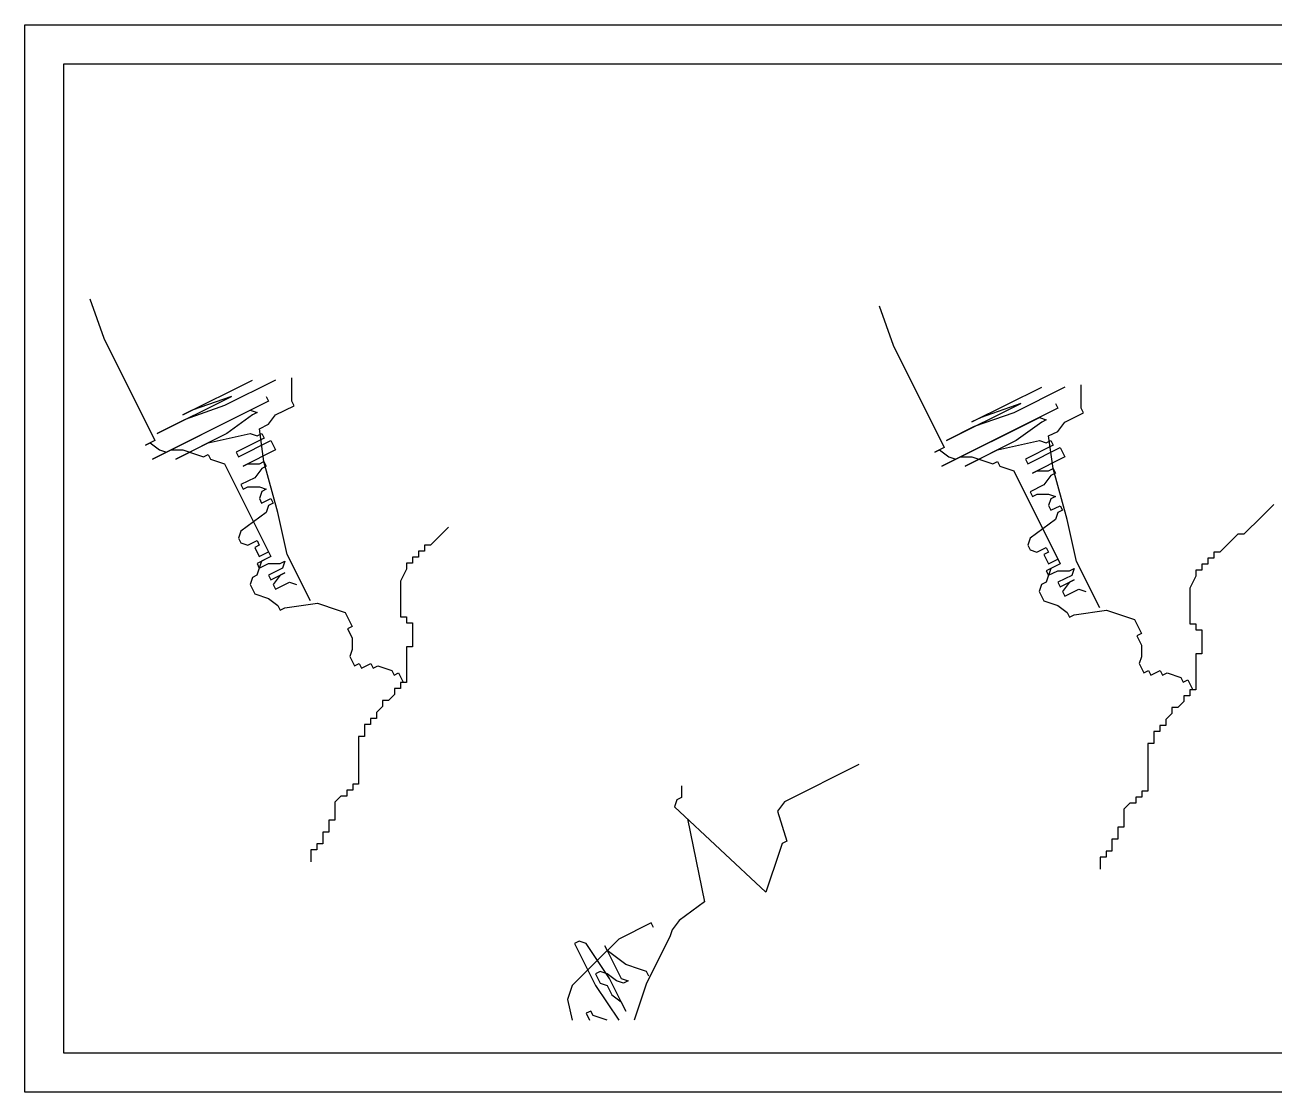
# Model space of a CAD drawing. Extents: x -4747 to 1060961, y -766984 to 396631.
# Drawn here: x 64131 to 64775, y 150740 to 151290 of the extents above; entities that cross this region are included whole.
import ezdxf

# ---------------------------------------------------------------- set-up
doc = ezdxf.new("R2010")
doc.units = 0
doc.header["$LTSCALE"] = 1000
doc.header["$MEASUREMENT"] = 0
doc.layers.add('房间家具布置', color=252, linetype='CONTINUOUS')

# ---------------------------------------------------------------- blocks, each defined once
blk = doc.blocks.new('A$C6DDD239A')
at = {"layer": '房间家具布置'}
for p, q in [((33.4, 408.9), (40.58, 388.55)), ((440.02, 405.26), (447.2, 384.9)), ((40.58, 388.55), (66.89, 335.85)), ((447.2, 384.9), (473.51, 332.21)), ((137.49, 362.13), (137.49, 368.12)), ((81.25, 349.01), (117.15, 366.94)), ((129.11, 366.93), (102.79, 353.78)), ((137.49, 356.15), (137.49, 362.13)), ((487.87, 345.37), (523.77, 363.29)), ((535.73, 363.28), (509.41, 350.14)), ((544.11, 358.49), (544.11, 364.47)), ((125.52, 356.16), (65.69, 326.28)), ((68.09, 339.44), (106.38, 358.57)), ((106.38, 358.57), (86.04, 351.4)), ((124.33, 358.55), (125.52, 356.16)), ((138.68, 353.75), (137.49, 356.15)), ((474.71, 335.8), (513, 354.92)), ((513, 354.92), (492.66, 347.76)), ((530.95, 354.91), (532.14, 352.51)), ((544.11, 352.5), (544.11, 358.49)), ((65.69, 326.28), (115.95, 351.38)), ((86.04, 351.4), (81.25, 349.01)), ((102.79, 353.78), (82.45, 346.62)), ((117.15, 348.98), (103.98, 339.41)), ((115.95, 351.38), (119.54, 350.18)), ((119.54, 350.18), (117.15, 348.98)), ((125.52, 344.18), (129.11, 348.97)), ((129.11, 348.97), (138.68, 353.75)), ((532.14, 352.51), (472.31, 322.63)), ((492.66, 347.76), (487.87, 345.37)), ((509.41, 350.14), (489.07, 342.97)), ((535.73, 345.33), (545.3, 350.11)), ((545.3, 350.11), (544.11, 352.5)), ((82.45, 346.62), (68.09, 339.44)), ((120.73, 341.79), (125.52, 344.18)), ((123.12, 325.03), (120.73, 341.79)), ((472.31, 322.63), (522.57, 347.73)), ((489.07, 342.97), (474.71, 335.8)), ((523.77, 345.34), (510.6, 335.77)), ((522.57, 347.73), (526.16, 346.53)), ((526.16, 346.53), (523.77, 345.34)), ((532.14, 340.54), (535.73, 345.33)), ((66.89, 335.85), (62.1, 333.46)), ((103.98, 339.41), (77.66, 326.27)), ((94.41, 334.63), (115.95, 339.4)), ((123.13, 337), (108.77, 329.83)), ((109.96, 327.44), (126.72, 335.8)), ((115.95, 339.4), (119.54, 338.21)), ((119.54, 338.21), (121.93, 339.4)), ((121.93, 339.4), (123.13, 337)), ((126.72, 335.8), (129.11, 331.01)), ((510.6, 335.77), (484.28, 322.62)), ((501.03, 330.99), (522.57, 335.76)), ((522.57, 335.76), (526.16, 334.56)), ((526.16, 334.56), (528.55, 335.76)), ((527.35, 338.15), (532.14, 340.54)), ((529.74, 321.39), (527.35, 338.15)), ((528.55, 335.76), (529.75, 333.36)), ((62.1, 333.46), (64.5, 334.66)), ((64.5, 334.66), (69.28, 331.06)), ((69.28, 331.06), (72.87, 329.86)), ((72.87, 329.86), (75.27, 331.06)), ((75.27, 331.06), (81.25, 331.05)), ((77.66, 326.27), (94.41, 334.63)), ((81.25, 331.05), (88.43, 328.65)), ((88.43, 328.65), (92.02, 327.45)), ((92.02, 327.45), (94.41, 328.65)), ((94.41, 328.65), (95.61, 326.25)), ((108.77, 329.83), (109.96, 327.44)), ((129.11, 331.01), (112.36, 322.65)), ((473.51, 332.21), (468.72, 329.82)), ((468.72, 329.82), (471.12, 331.02)), ((471.12, 331.02), (475.9, 327.42)), ((484.28, 322.62), (501.03, 330.99)), ((529.75, 333.36), (515.39, 326.19)), ((516.58, 323.79), (533.34, 332.16)), ((533.34, 332.16), (535.73, 327.37)), ((95.61, 326.25), (99.19, 325.05)), ((99.19, 325.05), (102.78, 323.85)), ((102.78, 323.85), (126.71, 275.95)), ((112.36, 322.65), (114.75, 323.84)), ((114.75, 323.84), (120.73, 323.84)), ((120.73, 323.84), (123.12, 325.03)), ((124.32, 322.64), (121.93, 321.44)), ((130.3, 298.69), (123.12, 325.03)), ((123.12, 325.03), (124.32, 322.64)), ((475.9, 327.42), (479.49, 326.22)), ((479.49, 326.22), (481.89, 327.42)), ((481.89, 327.42), (487.87, 327.41)), ((487.87, 327.41), (495.05, 325.01)), ((495.05, 325.01), (498.64, 323.81)), ((498.64, 323.81), (501.03, 325)), ((501.03, 325), (502.22, 322.61)), ((502.22, 322.61), (505.81, 321.41)), ((515.39, 326.19), (516.58, 323.79)), ((535.73, 327.37), (518.98, 319)), ((118.34, 316.66), (111.16, 313.07)), ((121.93, 321.44), (118.34, 316.66)), ((505.81, 321.41), (509.4, 320.21)), ((509.4, 320.21), (533.32, 272.31)), ((518.98, 319), (521.37, 320.2)), ((521.37, 320.2), (527.35, 320.19)), ((528.55, 317.8), (524.96, 313.01)), ((527.35, 320.19), (529.74, 321.39)), ((530.94, 318.99), (528.55, 317.8)), ((536.92, 295.05), (529.74, 321.39)), ((529.74, 321.39), (530.94, 318.99)), ((111.16, 313.07), (112.35, 310.68)), ((112.35, 310.68), (114.75, 311.87)), ((114.75, 311.87), (120.73, 311.87)), ((120.73, 311.87), (124.32, 310.67)), ((121.93, 309.47), (120.73, 305.88)), ((124.32, 310.67), (121.93, 309.47)), ((524.96, 313.01), (517.78, 309.43)), ((517.78, 309.43), (518.97, 307.03)), ((120.73, 305.88), (121.92, 303.49)), ((121.92, 303.49), (126.71, 305.88)), ((127.91, 303.48), (125.51, 302.29)), ((126.71, 305.88), (127.91, 303.48)), ((518.97, 307.03), (521.37, 308.23)), ((521.37, 308.23), (527.35, 308.22)), ((527.35, 308.22), (530.94, 307.02)), ((528.55, 305.83), (527.35, 302.24)), ((530.94, 307.02), (528.55, 305.83)), ((643.29, 302.88), (640.2, 299.8)), ((124.32, 298.7), (111.15, 289.13)), ((125.51, 302.29), (124.32, 298.7)), ((135.08, 277.14), (130.3, 298.69)), ((527.35, 302.24), (528.54, 299.84)), ((528.54, 299.84), (533.33, 302.23)), ((532.13, 298.64), (530.94, 295.05)), ((534.53, 299.84), (532.13, 298.64)), ((533.33, 302.23), (534.53, 299.84)), ((637.12, 296.72), (634.03, 293.63)), ((640.2, 299.8), (637.12, 296.72)), ((218.16, 291.12), (215.07, 288.04)), ((530.94, 295.05), (517.77, 285.49)), ((541.7, 273.5), (536.92, 295.05)), ((630.95, 290.55), (627.86, 287.47)), ((634.03, 293.63), (630.95, 290.55)), ((111.15, 289.13), (109.96, 285.54)), ((109.96, 285.54), (111.15, 283.15)), ((114.74, 281.95), (119.53, 284.34)), ((119.53, 284.34), (120.72, 281.94)), ((211.99, 284.96), (208.91, 281.87)), ((215.07, 288.04), (211.99, 284.96)), ((517.77, 285.49), (516.58, 281.9)), ((621.69, 284.39), (618.61, 281.31)), ((624.78, 287.47), (621.69, 284.39)), ((627.86, 287.47), (624.78, 287.47)), ((111.15, 283.15), (114.74, 281.95)), ((120.72, 281.94), (118.33, 280.75)), ((118.33, 280.75), (120.72, 275.96)), ((120.72, 275.96), (125.51, 278.35)), ((125.51, 278.35), (126.71, 275.95)), ((147.04, 253.19), (135.08, 277.14)), ((202.74, 278.79), (202.74, 275.71)), ((205.82, 278.79), (202.74, 278.79)), ((208.91, 281.87), (205.82, 281.87)), ((205.82, 281.87), (205.82, 278.79)), ((516.58, 281.9), (517.77, 279.5)), ((517.77, 279.5), (521.36, 278.3)), ((521.36, 278.3), (526.15, 280.69)), ((527.34, 278.3), (524.95, 277.1)), ((524.95, 277.1), (527.34, 272.31)), ((526.15, 280.69), (527.34, 278.3)), ((612.44, 278.23), (612.44, 275.15)), ((615.52, 278.23), (612.44, 278.23)), ((618.61, 281.31), (615.52, 278.23)), ((121.92, 273.56), (119.52, 266.38)), ((126.71, 275.95), (119.53, 272.37)), ((119.53, 272.37), (120.72, 269.97)), ((120.72, 269.97), (125.51, 272.36)), ((126.71, 275.95), (121.92, 273.56)), ((125.51, 272.36), (131.49, 272.36)), ((131.49, 272.36), (133.88, 273.55)), ((133.88, 273.55), (132.69, 269.96)), ((199.65, 272.63), (196.57, 272.63)), ((196.57, 272.63), (196.57, 269.55)), ((202.74, 275.71), (199.65, 275.71)), ((199.65, 275.71), (199.65, 272.63)), ((533.32, 272.31), (526.15, 268.72)), ((527.34, 272.31), (532.13, 274.7)), ((533.32, 272.31), (528.54, 269.92)), ((532.13, 274.7), (533.32, 272.31)), ((553.66, 249.55), (541.7, 273.5)), ((606.27, 272.07), (606.27, 268.99)), ((609.36, 272.07), (606.27, 272.07)), ((612.44, 275.15), (609.36, 275.15)), ((609.36, 275.15), (609.36, 272.07)), ((117.13, 265.18), (115.93, 261.59)), ((119.52, 266.38), (117.13, 265.18)), ((132.69, 269.96), (125.51, 266.38)), ((125.51, 266.38), (126.7, 263.98)), ((126.7, 263.98), (133.88, 267.57)), ((131.49, 266.37), (127.9, 261.58)), ((133.88, 267.57), (131.49, 266.37)), ((196.57, 269.55), (193.48, 263.39)), ((528.54, 269.92), (526.14, 262.74)), ((526.15, 268.72), (527.34, 266.33)), ((527.34, 266.33), (532.13, 268.72)), ((532.13, 268.72), (538.11, 268.71)), ((539.31, 266.32), (532.13, 262.73)), ((538.11, 268.71), (540.5, 269.91)), ((540.5, 269.91), (539.31, 266.32)), ((603.19, 265.91), (600.1, 259.75)), ((603.19, 268.99), (603.19, 265.91)), ((606.27, 268.99), (603.19, 268.99)), ((115.93, 261.59), (118.33, 256.8)), ((127.9, 261.58), (129.1, 259.19)), ((129.1, 259.19), (136.28, 262.77)), ((136.28, 262.77), (139.86, 261.57)), ((193.48, 263.39), (193.48, 244.91)), ((523.75, 261.54), (522.55, 257.95)), ((522.55, 257.95), (524.95, 253.16)), ((526.14, 262.74), (523.75, 261.54)), ((532.13, 262.73), (533.32, 260.34)), ((533.32, 260.34), (540.5, 263.92)), ((538.11, 262.73), (534.52, 257.94)), ((534.52, 257.94), (535.71, 255.55)), ((535.71, 255.55), (542.89, 259.13)), ((540.5, 263.92), (538.11, 262.73)), ((542.89, 259.13), (546.48, 257.93)), ((600.1, 259.75), (600.1, 241.26)), ((118.33, 256.8), (125.5, 254.4)), ((125.5, 254.4), (130.29, 250.81)), ((133.88, 249.61), (150.63, 251.99)), ((150.63, 251.99), (161.4, 248.39)), ((524.95, 253.16), (532.12, 250.76)), ((130.29, 250.81), (131.49, 248.41)), ((131.49, 248.41), (133.88, 249.61)), ((161.4, 248.39), (164.99, 247.19)), ((164.99, 247.19), (168.58, 240)), ((193.48, 244.91), (196.57, 244.91)), ((196.57, 244.91), (196.57, 241.83)), ((532.12, 250.76), (536.91, 247.16)), ((536.91, 247.16), (538.11, 244.77)), ((538.11, 244.77), (540.5, 245.96)), ((540.5, 245.96), (557.25, 248.35)), ((557.25, 248.35), (568.02, 244.74)), ((568.02, 244.74), (571.61, 243.54)), ((168.58, 240), (166.18, 238.81)), ((166.18, 238.81), (168.58, 234.02)), ((196.57, 241.83), (199.65, 241.83)), ((199.65, 241.83), (199.65, 229.5)), ((571.61, 243.54), (575.2, 236.36)), ((600.1, 241.26), (603.19, 241.26)), ((603.19, 241.26), (603.19, 238.18)), ((168.58, 234.02), (168.57, 228.03)), ((575.2, 236.36), (572.8, 235.16)), ((572.8, 235.16), (575.19, 230.37)), ((603.19, 238.18), (606.27, 238.18)), ((606.27, 238.18), (606.27, 225.86)), ((168.57, 228.03), (167.38, 224.44)), ((199.65, 229.5), (196.57, 229.5)), ((196.57, 229.5), (196.57, 211.02)), ((575.19, 230.37), (575.19, 224.39)), ((603.19, 225.86), (603.19, 207.37)), ((606.27, 225.86), (603.19, 225.86)), ((167.38, 224.44), (169.77, 219.65)), ((169.77, 219.65), (172.16, 220.85)), ((172.16, 220.85), (173.36, 218.45)), ((173.36, 218.45), (178.15, 220.84)), ((178.15, 220.84), (179.34, 218.45)), ((179.34, 218.45), (181.73, 219.64)), ((181.73, 219.64), (188.91, 217.24)), ((575.19, 224.39), (574, 220.8)), ((574, 220.8), (576.39, 216.01)), ((188.91, 217.24), (190.11, 214.85)), ((190.11, 214.85), (192.5, 216.04)), ((192.5, 216.04), (194.89, 211.25)), ((576.39, 216.01), (578.78, 217.2)), ((578.78, 217.2), (579.98, 214.81)), ((579.98, 214.81), (584.76, 217.2)), ((584.76, 217.2), (585.96, 214.8)), ((585.96, 214.8), (588.35, 216)), ((588.35, 216), (595.53, 213.6)), ((595.53, 213.6), (596.73, 211.2)), ((190.4, 207.94), (190.4, 204.86)), ((193.48, 207.94), (190.4, 207.94)), ((196.57, 211.02), (193.48, 211.02)), ((193.48, 211.02), (193.48, 207.94)), ((596.73, 211.2), (599.12, 212.4)), ((599.12, 212.4), (601.51, 207.61)), ((600.1, 207.37), (600.1, 204.29)), ((603.19, 207.37), (600.1, 207.37)), ((187.31, 201.78), (184.23, 201.78)), ((184.23, 201.78), (184.23, 198.7)), ((190.4, 204.86), (187.31, 201.78)), ((597.02, 201.21), (593.93, 198.13)), ((600.1, 204.29), (597.02, 204.29)), ((597.02, 204.29), (597.02, 201.21)), ((184.23, 198.7), (181.14, 195.61)), ((181.14, 195.61), (181.14, 192.53)), ((590.85, 195.05), (587.76, 191.97)), ((590.85, 198.13), (590.85, 195.05)), ((593.93, 198.13), (590.85, 198.13)), ((178.06, 189.45), (174.97, 189.45)), ((174.97, 189.45), (174.97, 183.29)), ((181.14, 192.53), (178.06, 192.53)), ((178.06, 192.53), (178.06, 189.45)), ((584.68, 188.89), (584.68, 185.81)), ((587.76, 188.89), (584.68, 188.89)), ((587.76, 191.97), (587.76, 188.89)), ((174.97, 183.29), (171.89, 183.29)), ((171.89, 183.29), (171.89, 158.65)), ((581.59, 185.81), (581.59, 179.65)), ((584.68, 185.81), (581.59, 185.81)), ((578.51, 179.65), (578.51, 155)), ((581.59, 179.65), (578.51, 179.65)), ((429.59, 168.75), (391.3, 149.63)), ((168.81, 155.56), (165.72, 155.56)), ((165.72, 155.56), (165.72, 152.48)), ((171.89, 158.65), (168.81, 158.65)), ((168.81, 158.65), (168.81, 155.56)), ((338.2, 157.83), (338.19, 151.85)), ((575.42, 155), (575.42, 151.92)), ((578.51, 155), (575.42, 155)), ((162.64, 152.48), (159.55, 149.4)), ((159.55, 149.4), (159.55, 140.16)), ((165.72, 152.48), (162.64, 152.48)), ((335.8, 150.65), (334.6, 147.06)), ((338.19, 151.85), (335.8, 150.65)), ((391.3, 149.63), (387.71, 144.84)), ((569.26, 148.84), (566.17, 145.76)), ((572.34, 148.84), (569.26, 148.84)), ((572.34, 151.92), (572.34, 148.84)), ((575.42, 151.92), (572.34, 151.92)), ((334.6, 147.06), (381.72, 102.95)), ((387.71, 144.84), (392.49, 129.28)), ((566.17, 145.76), (566.17, 136.52)), ((156.47, 140.16), (156.47, 134)), ((159.55, 140.16), (156.47, 140.16)), ((341.27, 140.82), (350.15, 97.97)), ((566.17, 136.52), (563.09, 136.52)), ((563.09, 136.52), (563.09, 130.36)), ((156.47, 134), (153.38, 134)), ((153.38, 134), (153.38, 127.84)), ((392.49, 129.28), (390.1, 128.08)), ((560, 130.36), (560, 124.19)), ((563.09, 130.36), (560, 130.36)), ((150.3, 124.76), (147.21, 124.76)), ((147.21, 124.76), (147.21, 118.6)), ((153.38, 127.84), (150.3, 127.84)), ((150.3, 127.84), (150.3, 124.76)), ((388.9, 124.49), (381.72, 102.95)), ((390.1, 128.08), (388.9, 124.49)), ((556.92, 124.19), (556.92, 121.11)), ((560, 124.19), (556.92, 124.19)), ((553.83, 121.11), (553.83, 114.95)), ((556.92, 121.11), (553.83, 121.11)), ((350.15, 97.97), (336.99, 88.4)), ((322.63, 87.22), (305.88, 78.85)), ((323.83, 84.82), (322.63, 87.22)), ((336.99, 88.4), (333.4, 83.62)), ((285.54, 77.67), (283.14, 76.47)), ((289.13, 76.47), (285.54, 77.67)), ((305.88, 78.85), (293.91, 66.89)), ((332.2, 80.03), (320.23, 56.09)), ((333.4, 83.62), (332.2, 80.03)), ((283.14, 76.47), (293.91, 54.92)), ((301.09, 58.5), (289.13, 76.47)), ((298.7, 75.27), (307.07, 58.5)), ((299.89, 72.87), (298.7, 75.27)), ((304.68, 69.27), (299.89, 72.87)), ((293.91, 66.89), (281.94, 54.93)), ((309.46, 65.68), (304.68, 69.27)), ((316.64, 63.28), (309.46, 65.68)), ((296.3, 62.1), (293.91, 60.9)), ((293.91, 60.9), (296.3, 56.11)), ((299.89, 60.9), (296.3, 62.1)), ((304.68, 57.3), (299.89, 60.9)), ((309.46, 41.74), (301.09, 58.5)), ((307.07, 58.5), (310.66, 57.3)), ((320.23, 62.08), (316.64, 63.28)), ((321.43, 59.68), (320.23, 62.08)), ((281.94, 54.93), (279.55, 47.75)), ((293.91, 54.92), (305.87, 36.95)), ((296.3, 56.11), (299.89, 54.91)), ((299.89, 54.91), (302.28, 50.12)), ((308.27, 56.1), (304.68, 57.3)), ((310.66, 57.3), (308.27, 56.1)), ((320.23, 56.09), (313.87, 37.01)), ((279.55, 47.75), (281.93, 37.01)), ((302.28, 50.12), (307.07, 46.53)), ((307.07, 46.53), (309.46, 41.74)), ((291.51, 41.75), (289.12, 40.56)), ((289.12, 40.56), (290.89, 37.01)), ((292.71, 39.36), (291.51, 41.75)), ((299.89, 36.96), (292.71, 39.36))]:
    blk.add_line(p, q, dxfattribs=at)
blk.add_lwpolyline([(2500, 0), (0, 0), (0, 550), (2500, 550)], close=True, dxfattribs=at)
blk.add_lwpolyline([(1720.23, 530), (2480, 530), (2480, 20), (20, 20), (20, 530), (779.77, 530)], dxfattribs=at)

msp = doc.modelspace()

# ---------------------------------------------------------------- block references
at = {"layer": '房间家具布置'}
msp.add_blockref('A$C6DDD239A', (64130.89, 150739.84), dxfattribs=at)

doc.saveas('drawing.dxf')
